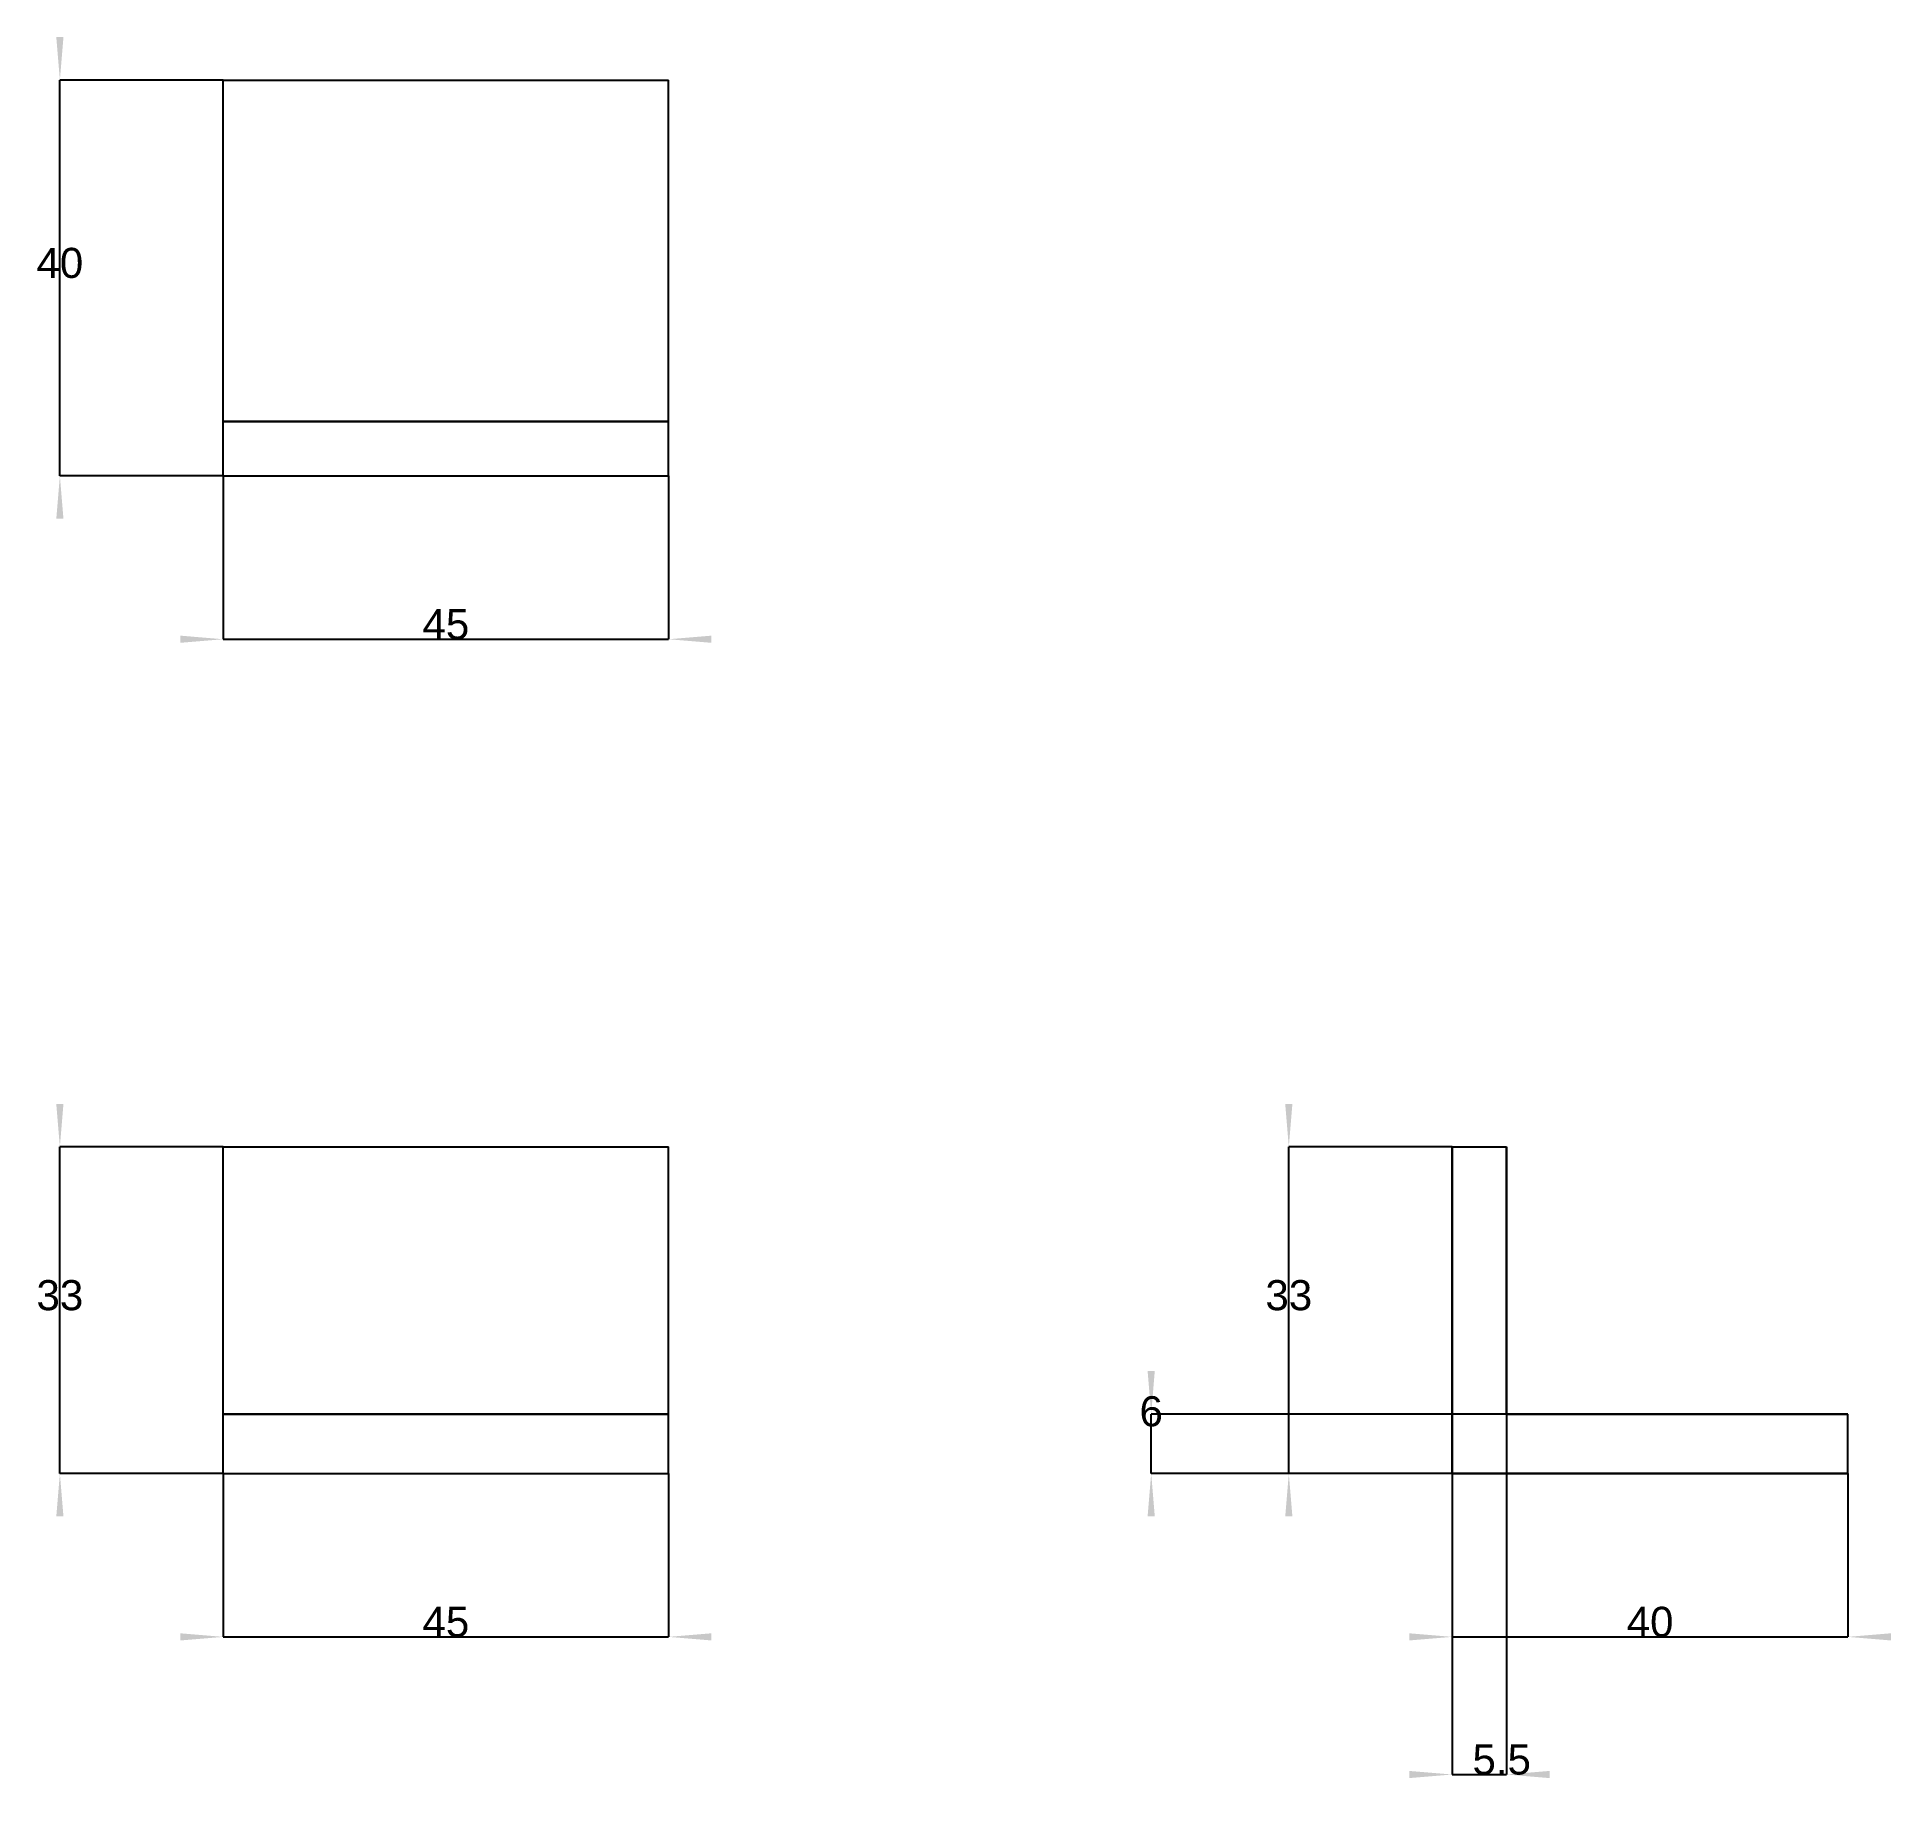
# Model space of a CAD drawing. Header units: millimetres. Extents: x 132 to 348, y 30 to 233.
import ezdxf
from ezdxf.enums import TextEntityAlignment as Align

# ---------------------------------------------------------------- set-up
doc = ezdxf.new("R2010")
doc.units = ezdxf.units.MM
doc.layers.get('0').update_dxf_attribs({"linetype": 'CONTINUOUS'})
for name, color, linetype in [('D', 7, 'CONTINUOUS'), ('D001', 7, 'CONTINUOUS'), ('D002', 7, 'CONTINUOUS'), ('D003', 7, 'CONTINUOUS'), ('D004', 7, 'CONTINUOUS'), ('D005', 7, 'CONTINUOUS'), ('D006', 7, 'CONTINUOUS'), ('D007', 7, 'CONTINUOUS'), ('Front', 7, 'CONTINUOUS'), ('Right', 7, 'CONTINUOUS'), ('Top', 7, 'CONTINUOUS')]:
    doc.layers.add(name, color=color, linetype=linetype)
doc.styles.get("Standard").update_dxf_attribs({"font": 'arial.ttf'})
doc.dimstyles.get("Standard").update_dxf_attribs({"dimscale": 0, "dimtxt": 2.5, "dimasz": 2.5, "dimexe": 1.25, "dimexo": 0.625, "dimtad": 1, "dimtxsty": 'STANDARD', "dimcen": 2.5, "dimazin": 3, "dimtfac": 1, "dimtmove": 0, "dimatfit": 3})

# ---------------------------------------------------------------- blocks, each defined once
blk = doc.blocks.new('*D')
at = {"color": 0}
for points in [[(149.125, 46.6083), (149.125, 47.4417), (154.125, 47.025)], [(210.875, 46.6083), (210.875, 47.4417), (205.875, 47.025)]]:
    blk.add_solid(points, dxfattribs=at)
at = {"layer": 'D'}
for p, q in [((154.125, 66.025), (154.125, 47.025)), ((205.875, 66.025), (205.875, 47.025)), ((154.125, 47.025), (205.875, 47.025))]:
    blk.add_line(p, q, dxfattribs=at)
blk.add_text('45', height=3.5, dxfattribs=at).set_placement((180, 47.025), align=Align.CENTER)
blk = doc.blocks.new('*D001')
at = {"color": 0}
for points in [[(134.708, 108.975), (135.542, 108.975), (135.125, 103.975)], [(134.708, 61.025), (135.542, 61.025), (135.125, 66.025)]]:
    blk.add_solid(points, dxfattribs=at)
at = {"layer": 'D001'}
for p, q in [((154.125, 103.975), (135.125, 103.975)), ((135.125, 66.025), (135.125, 103.975)), ((154.125, 66.025), (135.125, 66.025))]:
    blk.add_line(p, q, dxfattribs=at)
blk.add_text('33', height=3.5, dxfattribs=at).set_placement((135.125, 85), align=Align.CENTER)
blk = doc.blocks.new('*D002')
at = {"color": 0}
for points in [[(149.125, 162.583), (149.125, 163.417), (154.125, 163)], [(210.875, 162.583), (210.875, 163.417), (205.875, 163)]]:
    blk.add_solid(points, dxfattribs=at)
at = {"layer": 'D002'}
for p, q in [((154.125, 182), (154.125, 163)), ((205.875, 182), (205.875, 163)), ((154.125, 163), (205.875, 163))]:
    blk.add_line(p, q, dxfattribs=at)
blk.add_text('45', height=3.5, dxfattribs=at).set_placement((180, 163), align=Align.CENTER)
blk = doc.blocks.new('*D003')
at = {"color": 0}
for points in [[(134.708, 233), (135.542, 233), (135.125, 228)], [(134.708, 177), (135.542, 177), (135.125, 182)]]:
    blk.add_solid(points, dxfattribs=at)
at = {"layer": 'D003'}
for p, q in [((154.125, 228), (135.125, 228)), ((135.125, 182), (135.125, 228)), ((154.125, 182), (135.125, 182))]:
    blk.add_line(p, q, dxfattribs=at)
blk.add_text('40', height=3.5, dxfattribs=at).set_placement((135.125, 205), align=Align.CENTER)
blk = doc.blocks.new('*D004')
at = {"color": 0}
for points in [[(292, 46.6083), (292, 47.4417), (297, 47.025)], [(348, 46.6083), (348, 47.4417), (343, 47.025)]]:
    blk.add_solid(points, dxfattribs=at)
at = {"layer": 'D004'}
for p, q in [((297, 66.025), (297, 47.025)), ((343, 66.025), (343, 47.025)), ((297, 47.025), (343, 47.025))]:
    blk.add_line(p, q, dxfattribs=at)
blk.add_text('40', height=3.5, dxfattribs=at).set_placement((320, 47.025), align=Align.CENTER)
blk = doc.blocks.new('*D005')
at = {"color": 0}
for points in [[(277.583, 108.975), (278.417, 108.975), (278, 103.975)], [(277.583, 61.025), (278.417, 61.025), (278, 66.025)]]:
    blk.add_solid(points, dxfattribs=at)
at = {"layer": 'D005'}
for p, q in [((297, 103.975), (278, 103.975)), ((278, 66.025), (278, 103.975)), ((297, 66.025), (278, 66.025))]:
    blk.add_line(p, q, dxfattribs=at)
blk.add_text('33', height=3.5, dxfattribs=at).set_placement((278, 85), align=Align.CENTER)
blk = doc.blocks.new('*D006')
at = {"color": 0}
for points in [[(261.583, 77.925), (262.417, 77.925), (262, 72.925)], [(261.583, 61.025), (262.417, 61.025), (262, 66.025)]]:
    blk.add_solid(points, dxfattribs=at)
at = {"layer": 'D006'}
for p, q in [((343, 72.925), (262, 72.925)), ((262, 66.025), (262, 72.925)), ((343, 66.025), (262, 66.025))]:
    blk.add_line(p, q, dxfattribs=at)
blk.add_text('6', height=3.5, dxfattribs=at).set_placement((262, 71.5), align=Align.CENTER)
blk = doc.blocks.new('*D007')
at = {"color": 0}
for points in [[(292, 30.6083), (292, 31.4417), (297, 31.025)], [(308.325, 30.6083), (308.325, 31.4417), (303.325, 31.025)]]:
    blk.add_solid(points, dxfattribs=at)
at = {"layer": 'D007'}
for p, q in [((297, 103.975), (297, 31.025)), ((303.325, 103.975), (303.325, 31.025)), ((297, 31.025), (303.325, 31.025))]:
    blk.add_line(p, q, dxfattribs=at)
blk.add_text('5.5', height=3.5, dxfattribs=at).set_placement((302.75, 31.025), align=Align.CENTER)

msp = doc.modelspace()

# ---------------------------------------------------------------- linework, layer by layer
at = {"layer": 'Front'}
for p, q in [((154.125, 103.975), (205.875, 103.975)), ((154.125, 66.025), (154.125, 103.975)), ((154.125, 103.975), (205.875, 103.975)), ((154.125, 72.925), (154.125, 103.975)), ((205.875, 66.025), (205.875, 103.975)), ((205.875, 72.925), (205.875, 103.975)), ((205.875, 72.925), (154.125, 72.925)), ((154.125, 72.925), (205.875, 72.925)), ((154.125, 66.025), (154.125, 72.925)), ((205.875, 66.025), (205.875, 72.925)), ((154.125, 66.025), (205.875, 66.025)), ((154.125, 66.025), (205.875, 66.025))]:
    msp.add_line(p, q, dxfattribs=at)
at = {"layer": 'Right'}
for p, q in [((297, 103.975), (303.325, 103.975)), ((297, 66.025), (297, 103.975)), ((297, 103.975), (303.325, 103.975)), ((297, 66.025), (297, 103.975)), ((303.325, 72.925), (303.325, 103.975)), ((303.325, 72.925), (303.325, 103.975)), ((303.325, 72.925), (343, 72.925)), ((303.325, 72.925), (343, 72.925)), ((343, 66.025), (343, 72.925)), ((343, 66.025), (343, 72.925)), ((297, 66.025), (343, 66.025)), ((297, 66.025), (343, 66.025))]:
    msp.add_line(p, q, dxfattribs=at)
at = {"layer": 'Top'}
for p, q in [((154.125, 188.325), (154.125, 228)), ((154.125, 228), (205.875, 228)), ((154.125, 228), (205.875, 228)), ((154.125, 182), (154.125, 228)), ((205.875, 188.325), (205.875, 228)), ((205.875, 182), (205.875, 228)), ((154.125, 182), (154.125, 188.325)), ((154.125, 188.325), (205.875, 188.325)), ((205.875, 188.325), (154.125, 188.325)), ((205.875, 182), (205.875, 188.325)), ((154.125, 182), (205.875, 182)), ((154.125, 182), (205.875, 182))]:
    msp.add_line(p, q, dxfattribs=at)

# ---------------------------------------------------------------- dimensions: what is measured, and where the dimension line sits
at = {"layer": 'D'}
dim = msp.add_linear_dim(base=(180, 47.025), p1=(154.125, 66.025), p2=(205.875, 66.025), text='45', dimstyle='STANDARD', dxfattribs=at)
dim.commit()
dim.dimension.update_dxf_attribs({"geometry": '*D', "text_midpoint": (180, 52.025)})
at = {"layer": 'D001'}
dim = msp.add_linear_dim(base=(135.125, 85), p1=(154.125, 66.025), p2=(154.125, 103.975), angle=90, text='33', dimstyle='STANDARD', dxfattribs=at)
dim.commit()
dim.dimension.update_dxf_attribs({"geometry": '*D001', "text_midpoint": (140.125, 85)})
at = {"layer": 'D002'}
dim = msp.add_linear_dim(base=(180, 163), p1=(154.125, 182), p2=(205.875, 182), text='45', dimstyle='STANDARD', dxfattribs=at)
dim.commit()
dim.dimension.update_dxf_attribs({"geometry": '*D002', "text_midpoint": (180, 168)})
at = {"layer": 'D003'}
dim = msp.add_linear_dim(base=(135.125, 205), p1=(154.125, 182), p2=(154.125, 228), angle=90, text='40', dimstyle='STANDARD', dxfattribs=at)
dim.commit()
dim.dimension.update_dxf_attribs({"geometry": '*D003', "text_midpoint": (140.125, 205)})
at = {"layer": 'D004'}
dim = msp.add_linear_dim(base=(320, 47.025), p1=(297, 66.025), p2=(343, 66.025), text='40', dimstyle='STANDARD', dxfattribs=at)
dim.commit()
dim.dimension.update_dxf_attribs({"geometry": '*D004', "text_midpoint": (320, 52.025)})
at = {"layer": 'D005'}
dim = msp.add_linear_dim(base=(278, 85), p1=(297, 66.025), p2=(297, 103.975), angle=90, text='33', dimstyle='STANDARD', dxfattribs=at)
dim.commit()
dim.dimension.update_dxf_attribs({"geometry": '*D005', "text_midpoint": (283, 85)})
at = {"layer": 'D006'}
dim = msp.add_linear_dim(base=(262, 71.5), p1=(343, 66.025), p2=(343, 72.925), angle=90, text='6', dimstyle='STANDARD', dxfattribs=at)
dim.commit()
dim.dimension.update_dxf_attribs({"geometry": '*D006', "text_midpoint": (267, 71.5)})
at = {"layer": 'D007'}
dim = msp.add_linear_dim(base=(302.75, 31.025), p1=(297, 103.975), p2=(303.325, 103.975), text='5.5', dimstyle='STANDARD', dxfattribs=at)
dim.commit()
dim.dimension.update_dxf_attribs({"geometry": '*D007', "text_midpoint": (302.75, 36.025)})

doc.saveas('drawing.dxf')
